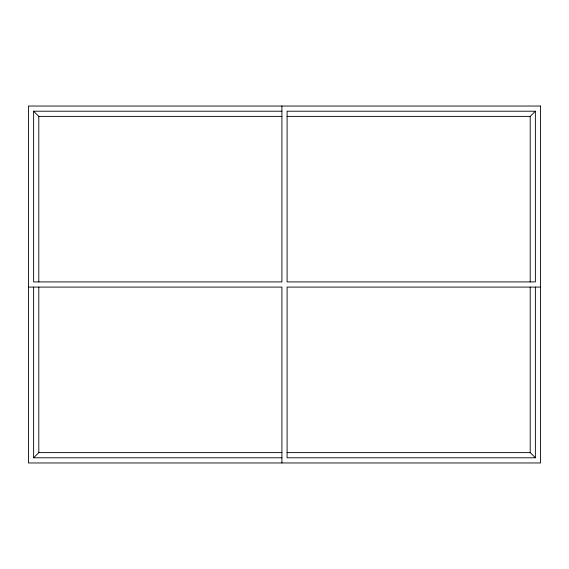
<?xml version="1.0" encoding="UTF-8"?>
<svg xmlns="http://www.w3.org/2000/svg" width="569" height="569" viewBox="0 0 569 569"><rect width="100%" height="100%" fill="white"/><g stroke="black" fill="none" stroke-linecap="round" stroke-linejoin="round"><path stroke-width="0.85" d="M33.621 287.089L33.621 457.789L38.799 452.611L281.911 452.611M287.089 116.389L530.201 116.389L535.379 111.211L535.379 281.911L287.089 281.911L287.089 111.211L535.379 111.211M281.911 106.04L281.911 281.911L33.621 281.911L33.621 111.211L281.911 111.211M33.621 111.211L38.799 116.389L281.911 116.389M28.45 287.089L281.911 287.089L281.911 462.96M540.55 287.089L287.089 287.089L287.089 457.789L535.379 457.789L535.379 287.089M287.089 452.611L530.201 452.611L535.379 457.789M33.621 457.789L281.911 457.789M530.201 116.389L530.201 281.911M530.201 287.089L530.201 452.611M38.799 116.389L38.799 281.911M38.799 287.089L38.799 452.611M540.55 106.04L28.45 106.04L28.45 462.96L540.55 462.96L540.55 106.04"/></g></svg>
